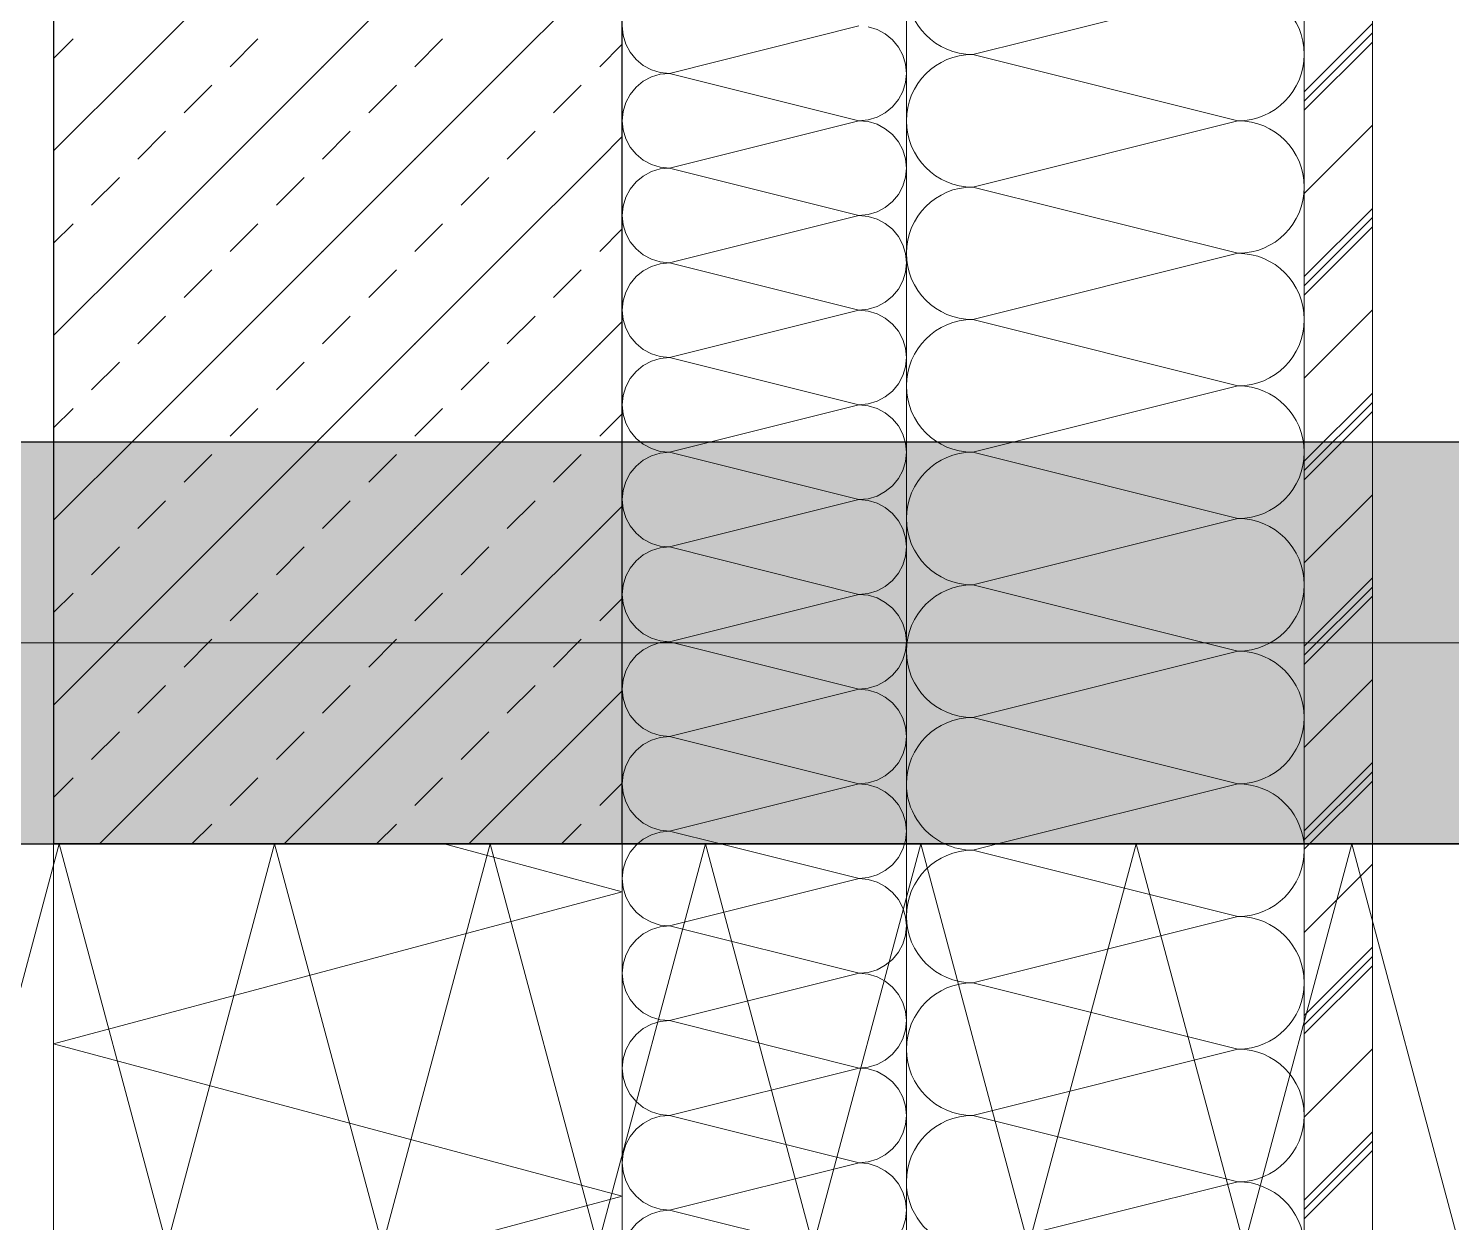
# Model space of a CAD drawing. Header units: metres. Extents: x -19025 to 34897, y -14024 to 26069.
# Drawn here: x 23547 to 24255, y -3861 to -3267 of the extents above; entities that cross this region are included whole.
import ezdxf
from ezdxf.enums import TextEntityAlignment as Align

# ---------------------------------------------------------------- set-up
doc = ezdxf.new("R2010")
doc.units = ezdxf.units.M
doc.header["$MEASUREMENT"] = 0
for name, pattern in [('Punktlinie weit', [0.05, 0, -0.05]), ('Strichlinie eng', [0.1, 0.075, -0.025]), ('Strichlinie mittel', [0.15, 0.1, -0.05])]:
    doc.linetypes.add(name, pattern=pattern)
for name, color, linetype in [('110 Wand Aussen', 7, 'Continuous'), ('11__100 Achsraster', 7, 'Continuous'), ('220 Bodenaufbau', 7, 'Continuous'), ('310 Dachkonstruktion massiv', 7, 'Continuous'), ('930 Beschriftung Allgemein', 7, 'Continuous')]:
    doc.layers.add(name, color=color, linetype=linetype)
doc.styles.add('ERSTELLTER_STIL_4', font='arialbd.ttf')
doc.linetypes.add('Grenze Bezirk', pattern='A,0,[2,22HAUS116_412 STG1 _ 2.DG_IndexB_2026-08-161.Shx,S=0.001587,R=0,X=0,Y=0],-0.25,0', length=0.25)
pattern_1 = [(45, (0, 0), (-0.04596194, 0.04596194), [0.0195, -0.013]), (45, (-0.02298, 0.02298), (-0.04596194, 0.04596194), [0.065, 0])]
pattern_2 = [(225, (-0.0023, 0.0023), (-0.04596194, 0.04596194), []), (225, (0, 0), (-0.04596194, 0.04596194), []), (225, (0.0023, -0.0023), (-0.04596194, 0.04596194), []), (225, (-0.068943, -0.02298), (-0.02298097, 0.02298097), [])]

# ---------------------------------------------------------------- blocks, each defined once
blk = doc.blocks.new('Decke_2_1', base_point=(11.43095, 4.68781))
at = {"layer": '220 Bodenaufbau', "color": 7, "linetype": 'Continuous', "lineweight": 13, "flags": 128}
blk.add_lwpolyline([(14.36001, 14.25102), (14.36001, 6.53905), (11.43095, 6.53905), (11.43095, 4.68781), (11.43095, 0.63005), (23.50095, 0.63005), (23.50095, 3.8755), (23.41658, 3.8755), (23.41658, 12.84279), (23.41658, 13.39036), (21.71963, 13.39097), (21.72001, 13.02602), (19.55102, 13.02519), (19.55102, 14.23102)], dxfattribs=at)
blk = doc.blocks.new('*X218')
at = {"layer": '110 Wand Aussen', "color": 7, "linetype": 'Continuous', "lineweight": 5}
for p, q in [((21.75747, 0.43005), (21.81106, 0.63005)), ((21.86465, 0.43005), (21.81106, 0.63005)), ((21.86465, 0.43005), (21.91824, 0.63005)), ((21.97183, 0.43005), (21.91824, 0.63005)), ((21.97183, 0.43005), (22.02542, 0.63005)), ((22.07901, 0.43005), (22.02542, 0.63005)), ((22.07901, 0.43005), (22.1326, 0.63005)), ((22.18619, 0.43005), (22.1326, 0.63005)), ((22.18619, 0.43005), (22.23978, 0.63005)), ((22.29337, 0.43005), (22.23978, 0.63005)), ((22.29337, 0.43005), (22.34696, 0.63005)), ((22.40055, 0.43005), (22.34696, 0.63005)), ((22.40055, 0.43005), (22.45414, 0.63005)), ((22.50773, 0.43005), (22.45414, 0.63005))]:
    blk.add_line(p, q, dxfattribs=at)
blk = doc.blocks.new('Wand_9_1', base_point=(11.16001, 0.43005))
at = {"layer": '110 Wand Aussen', "linetype": 'Continuous', "lineweight": 0, "true_color": 0x000000}
h = blk.add_hatch(dxfattribs=at)
h.set_pattern_fill('BETON__BEWEHRT_SN46_0001', color=18, style=0, pattern_type=2)
h.set_pattern_definition(pattern_1)
h.paths.add_polyline_path([(23.80778, 0.83005), (16.64007, 0.83005), (16.64007, 0.70005), (16.64007, 0.63005), (23.80778, 0.63005)])
at = {"layer": '110 Wand Aussen', "color": 7, "linetype": 'Continuous', "lineweight": 30}
blk.add_line((16.64007, 0.63005), (23.80778, 0.63005), dxfattribs=at)
at = {"layer": '110 Wand Aussen', "color": 7, "linetype": 'Continuous', "lineweight": 30, "flags": 128}
blk.add_lwpolyline([(23.80778, 0.83005), (17.64007, 0.83005)], dxfattribs=at)
at = {"layer": '110 Wand Aussen', "color": 7, "lineweight": 30}
blk.add_blockref('*X218', (0, 0), dxfattribs=at)
blk = doc.blocks.new('*X722')
at = {"layer": '310 Dachkonstruktion massiv', "color": 7, "linetype": 'Continuous', "lineweight": 13}
for p, q in [((22.27787, 0.63005), (22.26556, 0.62697)), ((22.39755, 0.59397), (22.26556, 0.62697)), ((22.39755, 0.59397), (22.26556, 0.56097)), ((22.39755, 0.52797), (22.26556, 0.56097)), ((22.39755, 0.52797), (22.26556, 0.49497)), ((22.39755, 0.46198), (22.26556, 0.49497)), ((22.39755, 0.46198), (22.26983, 0.43005))]:
    blk.add_line(p, q, dxfattribs=at)
for centre, start, end in [((22.26556, 0.59397), 90, 180), ((22.26556, 0.65997), 245.05436, 270), ((22.39755, 0.62697), 270, 0), ((22.39755, 0.62697), 0, 5.353), ((22.26556, 0.59397), 180, 270), ((22.39755, 0.56097), 0, 90), ((22.26556, 0.52797), 90, 180), ((22.39755, 0.56097), 270, 0), ((22.26556, 0.52797), 180, 270), ((22.39755, 0.49497), 0, 90), ((22.26556, 0.46198), 90, 180), ((22.39755, 0.49497), 270, 0), ((22.26556, 0.46198), 180, 255.38056), ((22.39755, 0.42898), 1.85535, 90)]:
    blk.add_arc(centre, 0.033, start, end, dxfattribs=at)
blk = doc.blocks.new('*X723')
at = {"layer": '310 Dachkonstruktion massiv', "color": 7, "linetype": 'Continuous', "lineweight": 13}
for p, q in [((22.09511, 0.62592), (22.09293, 0.62185)), ((22.09804, 0.62949), (22.09511, 0.62592)), ((22.09872, 0.63005), (22.09804, 0.62949)), ((22.20899, 0.61283), (22.14011, 0.63005)), ((22.22565, 0.61973), (22.22859, 0.6233)), ((22.22859, 0.6233), (22.23076, 0.62738)), ((22.23076, 0.62738), (22.23157, 0.63005)), ((22.09159, 0.61742), (22.09114, 0.61283)), ((22.09293, 0.62185), (22.09159, 0.61742)), ((22.21801, 0.61462), (22.22208, 0.6168)), ((22.22208, 0.6168), (22.22565, 0.61973)), ((22.09114, 0.61283), (22.09159, 0.60823)), ((22.20899, 0.61283), (22.11471, 0.58926)), ((22.20899, 0.61283), (22.21359, 0.61328)), ((22.21359, 0.61237), (22.20899, 0.61283)), ((22.21359, 0.61328), (22.21801, 0.61462)), ((22.21801, 0.61103), (22.21359, 0.61237)), ((22.22208, 0.60885), (22.21801, 0.61103)), ((22.09159, 0.60823), (22.09293, 0.60381)), ((22.09293, 0.60381), (22.09511, 0.59973)), ((22.22565, 0.60592), (22.22208, 0.60885)), ((22.22859, 0.60235), (22.22565, 0.60592)), ((22.23076, 0.59828), (22.22859, 0.60235)), ((22.09511, 0.59973), (22.09804, 0.59616)), ((22.09804, 0.59616), (22.10161, 0.59323)), ((22.23211, 0.59385), (22.23076, 0.59828)), ((22.10161, 0.59323), (22.10569, 0.59105)), ((22.10569, 0.59105), (22.11011, 0.58971)), ((22.11011, 0.5888), (22.10569, 0.58746)), ((22.11011, 0.58971), (22.11471, 0.58926)), ((22.11471, 0.58926), (22.11011, 0.5888)), ((22.20899, 0.56569), (22.11471, 0.58926)), ((22.23256, 0.58926), (22.23211, 0.59385)), ((22.23211, 0.58466), (22.23256, 0.58926)), ((22.09804, 0.58235), (22.09511, 0.57878)), ((22.10161, 0.58528), (22.09804, 0.58235)), ((22.10569, 0.58746), (22.10161, 0.58528)), ((22.23076, 0.58024), (22.23211, 0.58466)), ((22.09293, 0.57471), (22.09159, 0.57028)), ((22.09511, 0.57878), (22.09293, 0.57471)), ((22.22565, 0.57259), (22.22859, 0.57616)), ((22.22859, 0.57616), (22.23076, 0.58024)), ((22.09159, 0.57028), (22.09114, 0.56569)), ((22.21359, 0.56614), (22.21801, 0.56748)), ((22.21801, 0.56748), (22.22208, 0.56966)), ((22.22208, 0.56966), (22.22565, 0.57259)), ((22.09114, 0.56569), (22.09159, 0.56109)), ((22.09159, 0.56109), (22.09293, 0.55667)), ((22.20899, 0.56569), (22.11471, 0.54212)), ((22.20899, 0.56569), (22.21359, 0.56614)), ((22.21359, 0.56523), (22.20899, 0.56569)), ((22.21801, 0.56389), (22.21359, 0.56523)), ((22.22208, 0.56171), (22.21801, 0.56389)), ((22.22565, 0.55878), (22.22208, 0.56171)), ((22.09293, 0.55667), (22.09511, 0.55259)), ((22.09511, 0.55259), (22.09804, 0.54902)), ((22.22859, 0.55521), (22.22565, 0.55878)), ((22.23076, 0.55114), (22.22859, 0.55521)), ((22.09804, 0.54902), (22.10161, 0.54609)), ((22.10161, 0.54609), (22.10569, 0.54391)), ((22.23211, 0.54671), (22.23076, 0.55114)), ((22.23256, 0.54212), (22.23211, 0.54671)), ((22.10161, 0.53814), (22.09804, 0.53521)), ((22.10569, 0.54032), (22.10161, 0.53814)), ((22.10569, 0.54391), (22.11011, 0.54257)), ((22.11011, 0.54166), (22.10569, 0.54032)), ((22.11011, 0.54257), (22.11471, 0.54212)), ((22.11471, 0.54212), (22.11011, 0.54166)), ((22.20899, 0.51854), (22.11471, 0.54212)), ((22.23211, 0.53752), (22.23256, 0.54212)), ((22.09511, 0.53164), (22.09293, 0.52756)), ((22.09804, 0.53521), (22.09511, 0.53164)), ((22.22859, 0.52902), (22.23076, 0.5331)), ((22.23076, 0.5331), (22.23211, 0.53752)), ((22.09293, 0.52756), (22.09159, 0.52314)), ((22.22208, 0.52252), (22.22565, 0.52545)), ((22.22565, 0.52545), (22.22859, 0.52902)), ((22.09159, 0.52314), (22.09114, 0.51854)), ((22.09114, 0.51854), (22.09159, 0.51395)), ((22.20899, 0.51854), (22.11471, 0.49497)), ((22.20899, 0.51854), (22.21359, 0.519)), ((22.21359, 0.51809), (22.20899, 0.51854)), ((22.21359, 0.519), (22.21801, 0.52034)), ((22.21801, 0.51675), (22.21359, 0.51809)), ((22.21801, 0.52034), (22.22208, 0.52252)), ((22.09159, 0.51395), (22.09293, 0.50953)), ((22.22208, 0.51457), (22.21801, 0.51675)), ((22.22565, 0.51164), (22.22208, 0.51457)), ((22.22859, 0.50807), (22.22565, 0.51164)), ((22.09293, 0.50953), (22.09511, 0.50545)), ((22.09511, 0.50545), (22.09804, 0.50188)), ((22.23076, 0.50399), (22.22859, 0.50807)), ((22.23211, 0.49957), (22.23076, 0.50399)), ((22.09804, 0.50188), (22.10161, 0.49895)), ((22.10161, 0.49895), (22.10569, 0.49677)), ((22.10569, 0.49677), (22.11011, 0.49543)), ((22.23256, 0.49497), (22.23211, 0.49957)), ((22.10161, 0.491), (22.09804, 0.48807)), ((22.10569, 0.49318), (22.10161, 0.491)), ((22.11011, 0.49452), (22.10569, 0.49318)), ((22.11011, 0.49543), (22.11471, 0.49497)), ((22.11471, 0.49497), (22.11011, 0.49452)), ((22.20899, 0.4714), (22.11471, 0.49497)), ((22.23076, 0.48595), (22.23211, 0.49038)), ((22.23211, 0.49038), (22.23256, 0.49497)), ((22.09511, 0.4845), (22.09293, 0.48042)), ((22.09804, 0.48807), (22.09511, 0.4845)), ((22.22565, 0.47831), (22.22859, 0.48188)), ((22.22859, 0.48188), (22.23076, 0.48595)), ((22.09159, 0.476), (22.09114, 0.4714)), ((22.09293, 0.48042), (22.09159, 0.476)), ((22.21801, 0.4732), (22.22208, 0.47538)), ((22.22208, 0.47538), (22.22565, 0.47831)), ((22.09114, 0.4714), (22.09159, 0.46681)), ((22.20899, 0.4714), (22.11471, 0.44783)), ((22.20899, 0.4714), (22.21359, 0.47186)), ((22.21359, 0.47095), (22.20899, 0.4714)), ((22.21359, 0.47186), (22.21801, 0.4732)), ((22.21801, 0.46961), (22.21359, 0.47095)), ((22.22208, 0.46743), (22.21801, 0.46961)), ((22.22565, 0.4645), (22.22208, 0.46743)), ((22.09159, 0.46681), (22.09293, 0.46238)), ((22.09293, 0.46238), (22.09511, 0.45831)), ((22.22859, 0.46093), (22.22565, 0.4645)), ((22.23076, 0.45685), (22.22859, 0.46093)), ((22.09511, 0.45831), (22.09804, 0.45474)), ((22.09804, 0.45474), (22.10161, 0.45181)), ((22.23211, 0.45243), (22.23076, 0.45685)), ((22.10161, 0.45181), (22.10569, 0.44963)), ((22.10569, 0.44963), (22.11011, 0.44829)), ((22.11011, 0.44738), (22.10569, 0.44604)), ((22.11011, 0.44829), (22.11471, 0.44783)), ((22.11471, 0.44783), (22.11011, 0.44738)), ((22.18586, 0.43005), (22.11471, 0.44783)), ((22.23256, 0.44783), (22.23211, 0.45243)), ((22.23211, 0.44324), (22.23256, 0.44783)), ((22.09804, 0.44093), (22.09511, 0.43736)), ((22.10161, 0.44386), (22.09804, 0.44093)), ((22.10569, 0.44604), (22.10161, 0.44386)), ((22.23076, 0.43881), (22.23211, 0.44324)), ((22.09293, 0.43328), (22.09195, 0.43005)), ((22.09511, 0.43736), (22.09293, 0.43328)), ((22.22565, 0.43117), (22.22859, 0.43474)), ((22.22859, 0.43474), (22.23076, 0.43881)), ((22.22429, 0.43005), (22.22565, 0.43117))]:
    blk.add_line(p, q, dxfattribs=at)
blk = doc.blocks.new('*X724')
at = {"layer": '310 Dachkonstruktion massiv', "color": 7, "linetype": 'Continuous', "lineweight": 5}
for p, q in [((22.09114, 0.6063), (22.00251, 0.63005)), ((22.09114, 0.6063), (21.80829, 0.53051)), ((22.09114, 0.45472), (21.80829, 0.53051)), ((22.09114, 0.45472), (21.99904, 0.43005))]:
    blk.add_line(p, q, dxfattribs=at)
blk = doc.blocks.new('Dachfläche_44_1', base_point=(20.38829, 0.63005))
at = {"layer": '310 Dachkonstruktion massiv', "linetype": 'Continuous', "lineweight": 13, "true_color": 0xd2b48c}
h = blk.add_hatch(dxfattribs=at)
h.set_pattern_fill('VOLLHOLZ_SN21_0001', color=43, style=0, pattern_type=2)
h.set_pattern_definition(pattern_2)
h.paths.add_polyline_path([(22.43055, 0.43005), (22.46449, 0.43005), (22.46449, 0.63005), (22.43055, 0.63005)])
at = {"layer": '310 Dachkonstruktion massiv', "color": 7, "linetype": 'Strichlinie eng', "lineweight": 13, "flags": 128}
blk.add_lwpolyline([(21.80829, 0.63005), (20.38829, 0.63005)], dxfattribs=at)
at = {"layer": '310 Dachkonstruktion massiv', "color": 7, "linetype": 'Continuous', "lineweight": 5, "flags": 128}
for points in [[(21.80829, 0.63005), (21.80829, 0.43005)], [(22.09114, 0.43005), (22.09114, 0.63005)], [(22.23256, 0.43005), (22.23256, 0.63005)]]:
    blk.add_lwpolyline(points, dxfattribs=at)
at = {"layer": '310 Dachkonstruktion massiv', "color": 7, "linetype": 'Continuous', "lineweight": 30, "flags": 128}
blk.add_lwpolyline([(22.57197, 0.63005), (21.80829, 0.63005)], dxfattribs=at)
at = {"layer": '310 Dachkonstruktion massiv', "color": 7, "linetype": 'Continuous', "lineweight": 13, "flags": 128}
for points in [[(22.43055, 0.43005), (22.43055, 0.63005)], [(22.46449, 0.43005), (22.46449, 0.63005)]]:
    blk.add_lwpolyline(points, dxfattribs=at)
at = {"layer": '310 Dachkonstruktion massiv', "color": 7, "linetype": 'Continuous', "lineweight": 13}
for name in ['*X724', '*X723', '*X722']:
    blk.add_blockref(name, (0, 0), dxfattribs=at)
blk = doc.blocks.new('*X891')
at = {"layer": '310 Dachkonstruktion massiv', "color": 7, "linetype": 'Continuous', "lineweight": 13}
for p, q in [((22.39755, 1.05595), (22.26556, 1.02295)), ((22.39755, 0.98995), (22.26556, 1.02295)), ((22.39755, 0.98995), (22.26556, 0.95695)), ((22.39755, 0.92395), (22.26556, 0.95695)), ((22.39755, 0.92395), (22.26556, 0.89095)), ((22.39755, 0.85796), (22.26556, 0.89095)), ((22.39755, 0.85796), (22.26556, 0.82496)), ((22.39755, 0.79196), (22.26556, 0.82496)), ((22.39755, 0.79196), (22.26556, 0.75896)), ((22.39755, 0.72596), (22.26556, 0.75896)), ((22.39755, 0.72596), (22.26556, 0.69296)), ((22.39755, 0.65997), (22.26556, 0.69296)), ((22.39755, 0.65997), (22.27787, 0.63005))]:
    blk.add_line(p, q, dxfattribs=at)
for centre, start, end in [((22.26556, 1.05595), 180, 270), ((22.39755, 1.02295), 0, 90), ((22.26556, 0.98995), 90, 180), ((22.39755, 1.02295), 270, 0), ((22.26556, 0.98995), 180, 270), ((22.39755, 0.95695), 0, 90), ((22.26556, 0.92395), 90, 180), ((22.39755, 0.95695), 270, 0), ((22.26556, 0.92395), 180, 270), ((22.39755, 0.89095), 0, 90), ((22.26556, 0.85796), 90, 180), ((22.39755, 0.89095), 270, 0), ((22.26556, 0.85796), 180, 270), ((22.39755, 0.82496), 0, 90), ((22.26556, 0.79196), 90, 180), ((22.39755, 0.82496), 270, 0), ((22.26556, 0.79196), 180, 270), ((22.39755, 0.75896), 0, 90), ((22.26556, 0.72596), 90, 180), ((22.39755, 0.75896), 270, 0), ((22.26556, 0.72596), 180, 270), ((22.39755, 0.69296), 0, 90), ((22.26556, 0.65997), 90, 180), ((22.39755, 0.69296), 270, 0), ((22.26556, 0.65997), 180, 245.05436), ((22.39755, 0.62697), 5.353, 90)]:
    blk.add_arc(centre, 0.033, start, end, dxfattribs=at)
blk = doc.blocks.new('*X896')
at = {"layer": '310 Dachkonstruktion massiv', "color": 7, "linetype": 'Continuous', "lineweight": 13}
for p, q in [((22.09114, 1.03709), (22.09159, 1.03249)), ((22.20899, 1.03709), (22.11471, 1.01352)), ((22.21801, 1.0353), (22.21359, 1.03664)), ((22.22208, 1.03312), (22.21801, 1.0353)), ((22.09159, 1.03249), (22.09293, 1.02807)), ((22.09293, 1.02807), (22.09511, 1.024)), ((22.22565, 1.03019), (22.22208, 1.03312)), ((22.22859, 1.02661), (22.22565, 1.03019)), ((22.09511, 1.024), (22.09804, 1.02042)), ((22.09804, 1.02042), (22.10161, 1.01749)), ((22.23076, 1.02254), (22.22859, 1.02661)), ((22.23211, 1.01812), (22.23076, 1.02254)), ((22.10161, 1.01749), (22.10569, 1.01531)), ((22.10569, 1.01531), (22.11011, 1.01397)), ((22.11011, 1.01307), (22.10569, 1.01173)), ((22.11011, 1.01397), (22.11471, 1.01352)), ((22.11471, 1.01352), (22.11011, 1.01307)), ((22.20899, 0.98995), (22.11471, 1.01352)), ((22.23256, 1.01352), (22.23211, 1.01812)), ((22.23211, 1.00892), (22.23256, 1.01352)), ((22.09804, 1.00662), (22.09511, 1.00304)), ((22.10161, 1.00955), (22.09804, 1.00662)), ((22.10569, 1.01173), (22.10161, 1.00955)), ((22.23076, 1.0045), (22.23211, 1.00892)), ((22.09293, 0.99897), (22.09159, 0.99455)), ((22.09511, 1.00304), (22.09293, 0.99897)), ((22.22565, 0.99685), (22.22859, 1.00042)), ((22.22859, 1.00042), (22.23076, 1.0045)), ((22.09159, 0.99455), (22.09114, 0.98995)), ((22.21359, 0.9904), (22.21801, 0.99174)), ((22.21801, 0.99174), (22.22208, 0.99392)), ((22.22208, 0.99392), (22.22565, 0.99685)), ((22.09114, 0.98995), (22.09159, 0.98535)), ((22.09159, 0.98535), (22.09293, 0.98093)), ((22.20899, 0.98995), (22.11471, 0.96638)), ((22.20899, 0.98995), (22.21359, 0.9904)), ((22.21359, 0.9895), (22.20899, 0.98995)), ((22.21801, 0.98816), (22.21359, 0.9895)), ((22.22208, 0.98598), (22.21801, 0.98816)), ((22.22565, 0.98305), (22.22208, 0.98598)), ((22.09293, 0.98093), (22.09511, 0.97685)), ((22.22859, 0.97947), (22.22565, 0.98305)), ((22.23076, 0.9754), (22.22859, 0.97947)), ((22.09511, 0.97685), (22.09804, 0.97328)), ((22.09804, 0.97328), (22.10161, 0.97035)), ((22.10161, 0.97035), (22.10569, 0.96817)), ((22.23211, 0.97098), (22.23076, 0.9754)), ((22.23256, 0.96638), (22.23211, 0.97098)), ((22.10569, 0.96459), (22.10161, 0.96241)), ((22.10569, 0.96817), (22.11011, 0.96683)), ((22.11011, 0.96593), (22.10569, 0.96459)), ((22.11011, 0.96683), (22.11471, 0.96638)), ((22.11471, 0.96638), (22.11011, 0.96593)), ((22.20899, 0.94281), (22.11471, 0.96638)), ((22.23211, 0.96178), (22.23256, 0.96638)), ((22.09511, 0.9559), (22.09293, 0.95183)), ((22.09804, 0.95948), (22.09511, 0.9559)), ((22.10161, 0.96241), (22.09804, 0.95948)), ((22.22859, 0.95328), (22.23076, 0.95736)), ((22.23076, 0.95736), (22.23211, 0.96178)), ((22.09293, 0.95183), (22.09159, 0.94741)), ((22.22208, 0.94678), (22.22565, 0.94971)), ((22.22565, 0.94971), (22.22859, 0.95328)), ((22.09159, 0.94741), (22.09114, 0.94281)), ((22.09114, 0.94281), (22.09159, 0.93821)), ((22.20899, 0.94281), (22.11471, 0.91924)), ((22.20899, 0.94281), (22.21359, 0.94326)), ((22.21359, 0.94236), (22.20899, 0.94281)), ((22.21359, 0.94326), (22.21801, 0.9446)), ((22.21801, 0.94101), (22.21359, 0.94236)), ((22.21801, 0.9446), (22.22208, 0.94678)), ((22.09159, 0.93821), (22.09293, 0.93379)), ((22.22208, 0.93884), (22.21801, 0.94101)), ((22.22565, 0.93591), (22.22208, 0.93884)), ((22.22859, 0.93233), (22.22565, 0.93591)), ((22.09293, 0.93379), (22.09511, 0.92971)), ((22.09511, 0.92971), (22.09804, 0.92614)), ((22.23076, 0.92826), (22.22859, 0.93233)), ((22.23211, 0.92384), (22.23076, 0.92826)), ((22.09804, 0.92614), (22.10161, 0.92321)), ((22.10161, 0.92321), (22.10569, 0.92103)), ((22.10569, 0.92103), (22.11011, 0.91969)), ((22.23256, 0.91924), (22.23211, 0.92384)), ((22.10161, 0.91527), (22.09804, 0.91234)), ((22.10569, 0.91744), (22.10161, 0.91527)), ((22.11011, 0.91879), (22.10569, 0.91744)), ((22.11011, 0.91969), (22.11471, 0.91924)), ((22.11471, 0.91924), (22.11011, 0.91879)), ((22.20899, 0.89567), (22.11471, 0.91924)), ((22.23076, 0.91022), (22.23211, 0.91464)), ((22.23211, 0.91464), (22.23256, 0.91924)), ((22.09511, 0.90876), (22.09293, 0.90469)), ((22.09804, 0.91234), (22.09511, 0.90876)), ((22.22859, 0.90614), (22.23076, 0.91022)), ((22.09159, 0.90027), (22.09114, 0.89567)), ((22.09293, 0.90469), (22.09159, 0.90027)), ((22.21801, 0.89746), (22.22208, 0.89964)), ((22.22208, 0.89964), (22.22565, 0.90257)), ((22.22565, 0.90257), (22.22859, 0.90614)), ((22.09114, 0.89567), (22.09159, 0.89107)), ((22.20899, 0.89567), (22.11471, 0.8721)), ((22.20899, 0.89567), (22.21359, 0.89612)), ((22.21359, 0.89522), (22.20899, 0.89567)), ((22.21359, 0.89612), (22.21801, 0.89746)), ((22.21801, 0.89387), (22.21359, 0.89522)), ((22.22208, 0.8917), (22.21801, 0.89387)), ((22.09159, 0.89107), (22.09293, 0.88665)), ((22.09293, 0.88665), (22.09511, 0.88257)), ((22.22565, 0.88877), (22.22208, 0.8917)), ((22.22859, 0.88519), (22.22565, 0.88877)), ((22.23076, 0.88112), (22.22859, 0.88519)), ((22.09511, 0.88257), (22.09804, 0.879)), ((22.09804, 0.879), (22.10161, 0.87607)), ((22.23211, 0.8767), (22.23076, 0.88112)), ((22.10161, 0.87607), (22.10569, 0.87389)), ((22.10569, 0.87389), (22.11011, 0.87255)), ((22.11011, 0.87165), (22.10569, 0.8703)), ((22.11011, 0.87255), (22.11471, 0.8721)), ((22.11471, 0.8721), (22.11011, 0.87165)), ((22.20899, 0.84853), (22.11471, 0.8721)), ((22.23256, 0.8721), (22.23211, 0.8767)), ((22.23211, 0.8675), (22.23256, 0.8721)), ((22.09804, 0.86519), (22.09511, 0.86162)), ((22.10161, 0.86813), (22.09804, 0.86519)), ((22.10569, 0.8703), (22.10161, 0.86813)), ((22.23076, 0.86308), (22.23211, 0.8675)), ((22.09293, 0.85755), (22.09159, 0.85313)), ((22.09511, 0.86162), (22.09293, 0.85755)), ((22.22565, 0.85543), (22.22859, 0.859)), ((22.22859, 0.859), (22.23076, 0.86308)), ((22.09159, 0.85313), (22.09114, 0.84853)), ((22.21359, 0.84898), (22.21801, 0.85032)), ((22.21801, 0.85032), (22.22208, 0.8525)), ((22.22208, 0.8525), (22.22565, 0.85543)), ((22.09114, 0.84853), (22.09159, 0.84393)), ((22.09159, 0.84393), (22.09293, 0.83951)), ((22.20899, 0.84853), (22.11471, 0.82496)), ((22.20899, 0.84853), (22.21359, 0.84898)), ((22.21359, 0.84808), (22.20899, 0.84853)), ((22.21801, 0.84673), (22.21359, 0.84808)), ((22.22208, 0.84456), (22.21801, 0.84673)), ((22.22565, 0.84162), (22.22208, 0.84456)), ((22.09293, 0.83951), (22.09511, 0.83543)), ((22.22859, 0.83805), (22.22565, 0.84162)), ((22.23076, 0.83398), (22.22859, 0.83805)), ((22.09511, 0.83543), (22.09804, 0.83186)), ((22.09804, 0.83186), (22.10161, 0.82893)), ((22.10161, 0.82893), (22.10569, 0.82675)), ((22.23211, 0.82956), (22.23076, 0.83398)), ((22.23256, 0.82496), (22.23211, 0.82956)), ((22.10569, 0.82316), (22.10161, 0.82099)), ((22.10569, 0.82675), (22.11011, 0.82541)), ((22.11011, 0.82451), (22.10569, 0.82316)), ((22.11011, 0.82541), (22.11471, 0.82496)), ((22.11471, 0.82496), (22.11011, 0.82451)), ((22.20899, 0.80139), (22.11471, 0.82496)), ((22.23211, 0.82036), (22.23256, 0.82496)), ((22.09511, 0.81448), (22.09293, 0.81041)), ((22.09804, 0.81805), (22.09511, 0.81448)), ((22.10161, 0.82099), (22.09804, 0.81805)), ((22.22859, 0.81186), (22.23076, 0.81594)), ((22.23076, 0.81594), (22.23211, 0.82036)), ((22.09293, 0.81041), (22.09159, 0.80599)), ((22.22208, 0.80536), (22.22565, 0.80829)), ((22.22565, 0.80829), (22.22859, 0.81186)), ((22.09159, 0.80599), (22.09114, 0.80139)), ((22.09114, 0.80139), (22.09159, 0.79679)), ((22.20899, 0.80139), (22.11471, 0.77782)), ((22.20899, 0.80139), (22.21359, 0.80184)), ((22.21359, 0.80093), (22.20899, 0.80139)), ((22.21359, 0.80184), (22.21801, 0.80318)), ((22.21801, 0.79959), (22.21359, 0.80093)), ((22.21801, 0.80318), (22.22208, 0.80536)), ((22.09159, 0.79679), (22.09293, 0.79237)), ((22.22208, 0.79742), (22.21801, 0.79959)), ((22.22565, 0.79448), (22.22208, 0.79742)), ((22.22859, 0.79091), (22.22565, 0.79448)), ((22.09293, 0.79237), (22.09511, 0.78829)), ((22.09511, 0.78829), (22.09804, 0.78472)), ((22.23076, 0.78684), (22.22859, 0.79091)), ((22.23211, 0.78242), (22.23076, 0.78684)), ((22.09804, 0.78472), (22.10161, 0.78179)), ((22.10161, 0.78179), (22.10569, 0.77961)), ((22.10569, 0.77961), (22.11011, 0.77827)), ((22.23256, 0.77782), (22.23211, 0.78242)), ((22.10161, 0.77385), (22.09804, 0.77091)), ((22.10569, 0.77602), (22.10161, 0.77385)), ((22.11011, 0.77736), (22.10569, 0.77602)), ((22.11011, 0.77827), (22.11471, 0.77782)), ((22.11471, 0.77782), (22.11011, 0.77736)), ((22.20899, 0.75425), (22.11471, 0.77782)), ((22.23076, 0.7688), (22.23211, 0.77322)), ((22.23211, 0.77322), (22.23256, 0.77782)), ((22.09511, 0.76734), (22.09293, 0.76327)), ((22.09804, 0.77091), (22.09511, 0.76734)), ((22.22565, 0.76115), (22.22859, 0.76472)), ((22.22859, 0.76472), (22.23076, 0.7688)), ((22.09159, 0.75885), (22.09114, 0.75425)), ((22.09293, 0.76327), (22.09159, 0.75885)), ((22.21801, 0.75604), (22.22208, 0.75822)), ((22.22208, 0.75822), (22.22565, 0.76115)), ((22.09114, 0.75425), (22.09159, 0.74965)), ((22.20899, 0.75425), (22.11471, 0.73068)), ((22.20899, 0.75425), (22.21359, 0.7547)), ((22.21359, 0.75379), (22.20899, 0.75425)), ((22.21359, 0.7547), (22.21801, 0.75604)), ((22.21801, 0.75245), (22.21359, 0.75379)), ((22.22208, 0.75027), (22.21801, 0.75245)), ((22.09159, 0.74965), (22.09293, 0.74523)), ((22.09293, 0.74523), (22.09511, 0.74115)), ((22.22565, 0.74734), (22.22208, 0.75027)), ((22.22859, 0.74377), (22.22565, 0.74734)), ((22.23076, 0.7397), (22.22859, 0.74377)), ((22.09511, 0.74115), (22.09804, 0.73758)), ((22.09804, 0.73758), (22.10161, 0.73465)), ((22.23211, 0.73528), (22.23076, 0.7397)), ((22.10161, 0.73465), (22.10569, 0.73247)), ((22.10569, 0.73247), (22.11011, 0.73113)), ((22.11011, 0.73022), (22.10569, 0.72888)), ((22.11011, 0.73113), (22.11471, 0.73068)), ((22.11471, 0.73068), (22.11011, 0.73022)), ((22.20899, 0.70711), (22.11471, 0.73068)), ((22.23256, 0.73068), (22.23211, 0.73528)), ((22.23211, 0.72608), (22.23256, 0.73068)), ((22.09804, 0.72377), (22.09511, 0.7202)), ((22.10161, 0.7267), (22.09804, 0.72377)), ((22.10569, 0.72888), (22.10161, 0.7267)), ((22.23076, 0.72166), (22.23211, 0.72608)), ((22.09293, 0.71613), (22.09159, 0.71171)), ((22.09511, 0.7202), (22.09293, 0.71613)), ((22.22565, 0.71401), (22.22859, 0.71758)), ((22.22859, 0.71758), (22.23076, 0.72166)), ((22.09159, 0.71171), (22.09114, 0.70711)), ((22.21359, 0.70756), (22.21801, 0.7089)), ((22.21801, 0.7089), (22.22208, 0.71108)), ((22.22208, 0.71108), (22.22565, 0.71401)), ((22.09114, 0.70711), (22.09159, 0.70251)), ((22.09159, 0.70251), (22.09293, 0.69809)), ((22.20899, 0.70711), (22.11471, 0.68354)), ((22.20899, 0.70711), (22.21359, 0.70756)), ((22.21359, 0.70665), (22.20899, 0.70711)), ((22.21801, 0.70531), (22.21359, 0.70665)), ((22.22208, 0.70313), (22.21801, 0.70531)), ((22.22565, 0.7002), (22.22208, 0.70313)), ((22.09293, 0.69809), (22.09511, 0.69401)), ((22.09511, 0.69401), (22.09804, 0.69044)), ((22.22859, 0.69663), (22.22565, 0.7002)), ((22.23076, 0.69256), (22.22859, 0.69663)), ((22.09804, 0.69044), (22.10161, 0.68751)), ((22.10161, 0.68751), (22.10569, 0.68533)), ((22.23211, 0.68813), (22.23076, 0.69256)), ((22.23256, 0.68354), (22.23211, 0.68813)), ((22.10569, 0.68174), (22.10161, 0.67956)), ((22.10569, 0.68533), (22.11011, 0.68399)), ((22.11011, 0.68308), (22.10569, 0.68174)), ((22.11011, 0.68399), (22.11471, 0.68354)), ((22.11471, 0.68354), (22.11011, 0.68308)), ((22.20899, 0.65997), (22.11471, 0.68354)), ((22.23211, 0.67894), (22.23256, 0.68354)), ((22.09511, 0.67306), (22.09293, 0.66899)), ((22.09804, 0.67663), (22.09511, 0.67306)), ((22.10161, 0.67956), (22.09804, 0.67663)), ((22.22859, 0.67044), (22.23076, 0.67452)), ((22.23076, 0.67452), (22.23211, 0.67894)), ((22.09293, 0.66899), (22.09159, 0.66456)), ((22.22208, 0.66394), (22.22565, 0.66687)), ((22.22565, 0.66687), (22.22859, 0.67044)), ((22.09159, 0.66456), (22.09114, 0.65997)), ((22.09114, 0.65997), (22.09159, 0.65537)), ((22.20899, 0.65997), (22.11471, 0.6364)), ((22.20899, 0.65997), (22.21359, 0.66042)), ((22.21359, 0.65951), (22.20899, 0.65997)), ((22.21359, 0.66042), (22.21801, 0.66176)), ((22.21801, 0.65817), (22.21359, 0.65951)), ((22.21801, 0.66176), (22.22208, 0.66394)), ((22.09159, 0.65537), (22.09293, 0.65095)), ((22.22208, 0.65599), (22.21801, 0.65817)), ((22.22565, 0.65306), (22.22208, 0.65599)), ((22.22859, 0.64949), (22.22565, 0.65306)), ((22.09293, 0.65095), (22.09511, 0.64687)), ((22.09511, 0.64687), (22.09804, 0.6433)), ((22.23076, 0.64542), (22.22859, 0.64949)), ((22.23211, 0.64099), (22.23076, 0.64542)), ((22.09804, 0.6433), (22.10161, 0.64037)), ((22.10161, 0.64037), (22.10569, 0.63819)), ((22.10569, 0.63819), (22.11011, 0.63685)), ((22.23256, 0.6364), (22.23211, 0.64099)), ((22.10161, 0.63242), (22.09872, 0.63005)), ((22.10569, 0.6346), (22.10161, 0.63242)), ((22.11011, 0.63594), (22.10569, 0.6346)), ((22.11011, 0.63685), (22.11471, 0.6364)), ((22.11471, 0.6364), (22.11011, 0.63594)), ((22.14011, 0.63005), (22.11471, 0.6364)), ((22.23157, 0.63005), (22.23211, 0.6318)), ((22.23211, 0.6318), (22.23256, 0.6364))]:
    blk.add_line(p, q, dxfattribs=at)
blk = doc.blocks.new('Dachfläche_55_1', base_point=(20.95197, 13.39098))
at = {"layer": '310 Dachkonstruktion massiv', "linetype": 'Continuous', "lineweight": 13, "true_color": 0xd2b48c}
h = blk.add_hatch(dxfattribs=at)
h.set_pattern_fill('VOLLHOLZ_SN21_0001', color=43, style=0, pattern_type=2)
h.set_pattern_definition(pattern_2)
h.paths.add_polyline_path([(22.46449, 13.39104), (22.43055, 13.39104), (22.43055, 12.60332), (22.44192, 12.60332), (22.44192, 11.26332), (22.43055, 11.26332), (22.43055, 10.18505), (22.44192, 10.18505), (22.44192, 8.84505), (22.43055, 8.84505), (22.43055, 8.72505), (22.44192, 8.72505), (22.44192, 7.38505), (22.43055, 7.38505), (22.43055, 6.10499), (22.44192, 6.10499), (22.44192, 4.76499), (22.43055, 4.76499), (22.43055, 3.00002), (22.44192, 3.00002), (22.44192, 1.66002), (22.43055, 1.66002), (22.43055, 0.63005), (22.46449, 0.63005)])
at = {"layer": '310 Dachkonstruktion massiv', "linetype": 'Continuous', "lineweight": 0, "true_color": 0x000000}
h = blk.add_hatch(dxfattribs=at)
h.set_pattern_fill('BETON__BEWEHRT_SN46_0001', color=18, style=0, pattern_type=2)
h.set_pattern_definition(pattern_1)
h.paths.add_polyline_path([(22.09114, 1.63005), (21.80829, 1.63005), (21.80829, 0.63005), (22.09114, 0.63005)])
at = {"layer": '310 Dachkonstruktion massiv', "color": 255, "linetype": 'Punktlinie weit', "lineweight": 13, "flags": 128}
blk.add_lwpolyline([(21.80829, 13.39101), (20.95197, 13.39098), (20.95197, 0.63005), (21.80829, 0.63005)], dxfattribs=at)
at = {"layer": '310 Dachkonstruktion massiv', "color": 7, "linetype": 'Continuous', "lineweight": 13, "flags": 128}
for points in [[(22.46449, 0.63005), (22.46449, 13.39104)], [(22.43055, 0.63005), (22.43055, 1.66002)], [(22.23256, 0.63005), (22.23256, 1.63005)]]:
    blk.add_lwpolyline(points, dxfattribs=at)
at = {"layer": '310 Dachkonstruktion massiv', "color": 7, "linetype": 'Continuous', "lineweight": 30, "flags": 128}
for points in [[(21.80829, 1.63005), (21.80829, 0.63005)], [(22.09114, 0.63005), (22.09114, 1.63005)], [(21.80829, 0.63005), (22.57197, 0.63005)]]:
    blk.add_lwpolyline(points, dxfattribs=at)
at = {"layer": '310 Dachkonstruktion massiv', "color": 7, "linetype": 'Continuous', "lineweight": 13}
for name in ['*X891', '*X896']:
    blk.add_blockref(name, (0, 0), dxfattribs=at)
blk = doc.blocks.new('Standard-Rastermarker_24')
at = {"layer": '11__100 Achsraster', "color": 8, "linetype": 'Grenze Bezirk', "lineweight": 5}
blk.add_line((1.01159, 0), (28.88674, 0), dxfattribs=at)
at = {"layer": '11__100 Achsraster', "color": 8, "lineweight": 5, "style": 'ERSTELLTER_STIL_4'}
blk.add_attdef('AC_MarkerText_1', text='', height=0.2, rotation=270, dxfattribs=at).set_placement((30.29405, -0.04571), align=Align.TOP_CENTER)

msp = doc.modelspace()

# ---------------------------------------------------------------- linework, layer by layer
at = {"layer": '930 Beschriftung Allgemein', "color": 7, "linetype": 'Strichlinie mittel', "lineweight": 13}
msp.add_lwpolyline([(23677.694, -3473.075), (24357.905, -3473.108), (24362.884, 9021.344), (23560.907, 9022.539)], dxfattribs=at)

# ---------------------------------------------------------------- block references
at = {"layer": '110 Wand Aussen', "color": 7, "lineweight": 30, "xscale": 1000, "yscale": 1000, "zscale": 1000}
msp.add_blockref('Wand_9_1', (12911.342, -3873.021), dxfattribs=at)
at = {"layer": '11__100 Achsraster', "color": 7, "linetype": 'Continuous', "lineweight": 18, "xscale": 1000, "yscale": 1000, "zscale": 1000}
msp.add_blockref('Standard-Rastermarker_24', (4499.158, -3573.021), dxfattribs=at)
at = {"layer": '220 Bodenaufbau', "color": 7, "linetype": 'Continuous', "lineweight": 13, "xscale": 1000, "yscale": 1000, "zscale": 1000}
msp.add_blockref('Decke_2_1', (13182.278, 384.744), dxfattribs=at)
at = {"layer": '310 Dachkonstruktion massiv', "color": 7, "linetype": 'Continuous', "lineweight": 13, "xscale": 1000, "yscale": 1000, "zscale": 1000}
for name, p in [('Dachfläche_55_1', (22703.298, 9087.909)), ('Dachfläche_44_1', (22139.623, -3673.021))]:
    msp.add_blockref(name, p, dxfattribs=at)

doc.saveas('drawing.dxf')
